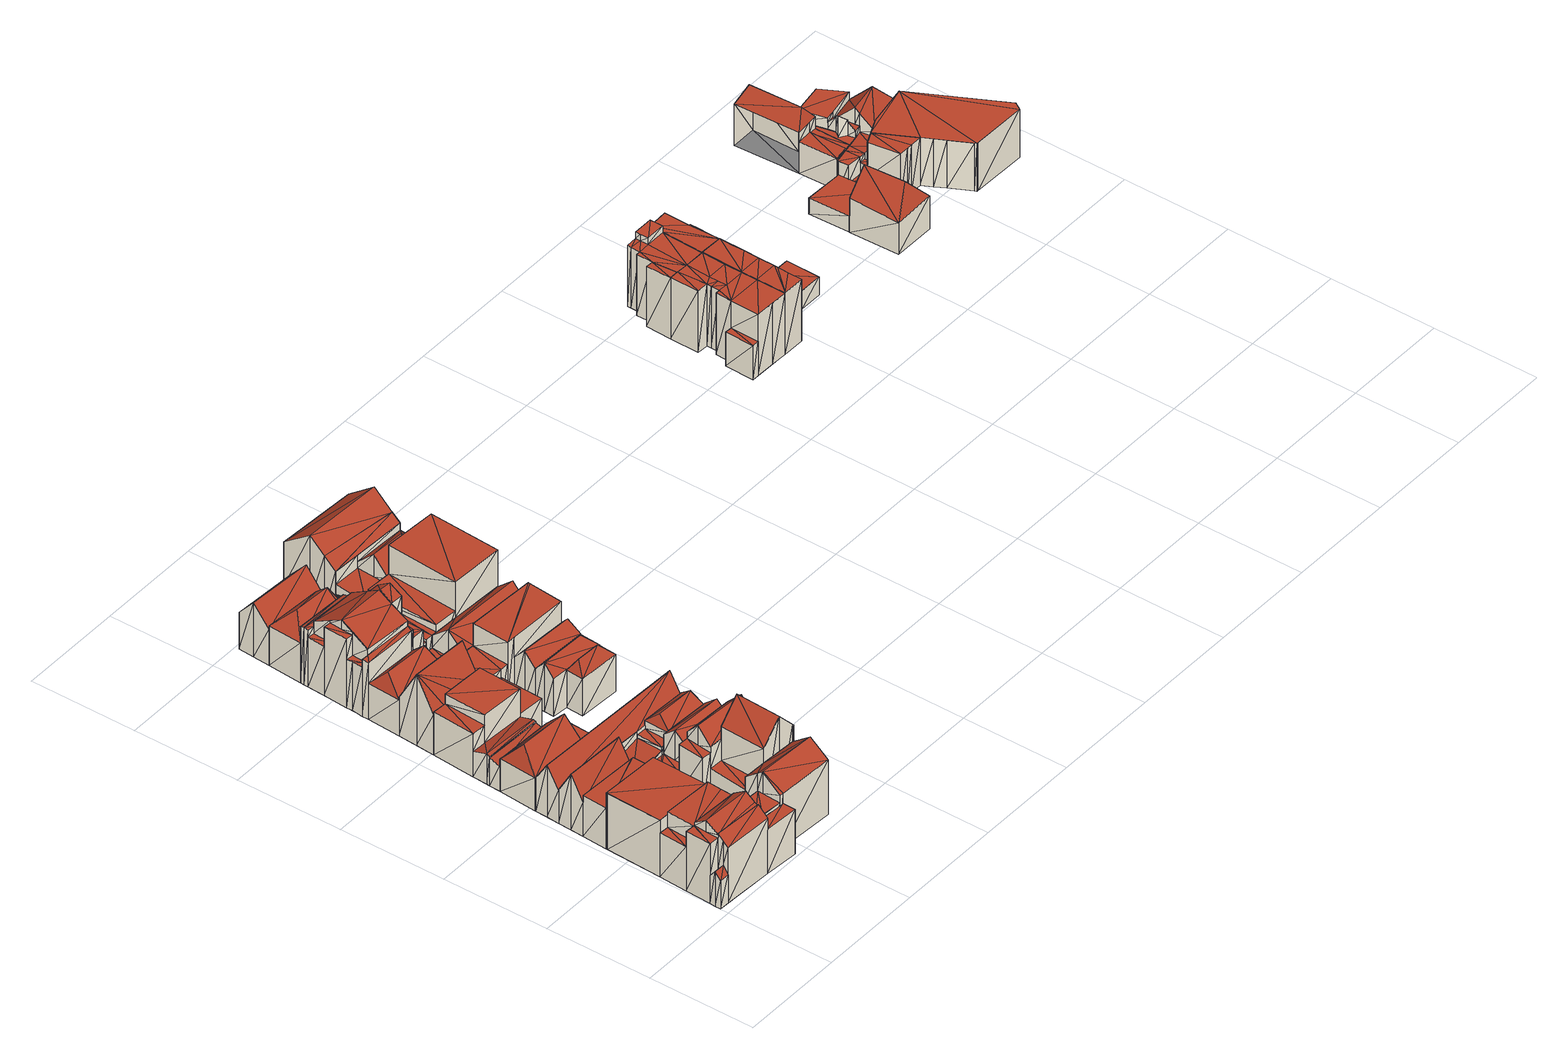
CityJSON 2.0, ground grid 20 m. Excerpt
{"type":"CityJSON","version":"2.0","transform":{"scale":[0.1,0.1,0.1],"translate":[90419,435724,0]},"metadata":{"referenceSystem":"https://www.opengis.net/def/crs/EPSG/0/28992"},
"CityObjects":{
"building1":{"type":"Building","attributes":{"TerrainHeight":1.64,"bron_tex":"UltraCAM-X 10cm juni 2008","voll_tex":"complete","bron_geo":"Lidar 15-30 punten - nov. 2008","status":"1"},"geometry":[{"type":"MultiSurface","lod":"2","boundaries":[[[0,1,2]],[[2,3,4]],[[4,0,2]],[[5,6,7]],[[7,8,9]],[[9,5,7]],[[7,6,2]],[[2,1,7]],[[10,11,1]],[[1,0,10]],[[12,13,0]],[[0,4,12]],[[14,15,4]],[[4,3,14]],[[6,5,3]],[[3,2,6]]],"semantics":{"surfaces":[{"type":"RoofSurface"},{"type":"GroundSurface"},{"type":"WallSurface"}],"values":[0,0,0,1,1,1,2,2,2,2,2,2,2,2,2,2]}}]},
"building2":{"type":"Building","attributes":{"TerrainHeight":2.01,"bron_tex":"UltraCAM-X 10cm juni 2008","voll_tex":"complete","bron_geo":"Lidar 15-30 punten - nov. 2008","status":"1"},"geometry":[{"type":"MultiSurface","lod":"2","boundaries":[[[16,17,18]],[[18,19,20]],[[21,16,18]],[[18,20,21]],[[22,23,24]],[[24,25,26]],[[26,27,22]],[[22,24,26]],[[23,22,21]],[[21,20,23]],[[24,23,20]],[[20,19,24]],[[25,24,19]],[[19,18,25]]],"semantics":{"surfaces":[{"type":"RoofSurface"},{"type":"GroundSurface"},{"type":"WallSurface"}],"values":[0,0,0,0,1,1,1,1,2,2,2,2,2,2]}}]},
"building3":{"type":"Building","attributes":{"TerrainHeight":1.66,"bron_tex":"UltraCAM-X 10cm juni 2008","voll_tex":"complete","bron_geo":"Lidar 15-30 punten - nov. 2008","status":"1"},"geometry":[{"type":"MultiSurface","lod":"2","boundaries":[[[28,29,30]],[[30,31,32]],[[32,28,30]],[[33,34,35]],[[35,36,33]],[[37,38,39]],[[39,40,41]],[[41,37,39]],[[42,43,29]],[[29,28,42]],[[44,45,46]],[[46,47,44]],[[47,46,48]],[[48,49,47]],[[50,51,52]],[[52,53,50]],[[54,55,56]],[[56,57,58]],[[59,60,54]],[[54,56,58]],[[58,59,54]],[[61,62,55]],[[55,56,63]],[[63,61,55]],[[64,65,66]],[[66,67,64]],[[68,69,37]],[[37,70,71]],[[71,68,37]],[[72,73,74]],[[75,76,77]],[[72,74,75]],[[75,77,72]],[[78,79,80]],[[23,22,27]],[[26,25,81]],[[81,82,83]],[[84,78,80]],[[80,23,27]],[[26,81,83]],[[84,80,27]],[[26,83,84]],[[84,27,26]],[[72,85,55]],[[55,54,72]],[[50,53,54]],[[54,60,50]],[[78,86,60]],[[60,59,78]],[[87,78,59]],[[59,58,87]],[[79,87,58]],[[58,57,79]],[[88,79,57]],[[57,56,88]],[[85,77,62]],[[62,55,85]],[[80,88,56]],[[56,63,80]],[[23,80,63]],[[63,61,23]],[[89,23,61]],[[61,62,89]],[[90,91,46]],[[46,45,90]],[[91,81,48]],[[48,46,91]],[[81,92,49]],[[49,48,81]],[[82,93,66]],[[66,65,82]],[[94,82,65]],[[65,64,94]],[[64,67,37]],[[37,69,64]],[[83,94,69]],[[69,68,83]],[[84,83,68]],[[68,71,84]],[[52,51,71]],[[71,70,52]],[[86,84,51]],[[51,50,86]],[[53,52,73]],[[73,72,53]],[[22,89,77]],[[77,76,22]],[[16,21,76]],[[76,75,16]],[[17,16,75]],[[75,74,17]],[[95,40,30]],[[30,29,95]],[[74,96,28]],[[28,32,74]],[[97,17,32]],[[32,31,97]],[[44,47,98]],[[98,34,44]],[[47,49,35]],[[35,98,47]],[[31,30,34]],[[34,33,31]],[[18,97,33]],[[33,36,18]],[[92,25,36]],[[36,35,92]],[[93,90,39]],[[39,38,93]],[[67,66,38]],[[38,37,67]],[[45,44,40]],[[40,39,45]],[[41,95,29]],[[29,43,41]],[[70,41,43]],[[43,42,70]],[[96,73,42]],[[42,28,96]]],"semantics":{"surfaces":[{"type":"RoofSurface"},{"type":"GroundSurface"},{"type":"WallSurface"}],"values":[0,0,0,0,0,0,0,0,0,0,0,0,0,0,0,0,0,0,0,0,0,0,0,0,0,0,0,0,0,0,0,0,0,1,1,1,1,1,1,1,1,1,1,2,2,2,2,2,2,2,2,2,2,2,2,2,2,2,2,2,2,2,2,2,2,2,2,2,2,2,2,2,2,2,2,2,2,2,2,2,2,2,2,2,2,2,2,2,2,2,2,2,2,2,2,2,2,2,2,2,2,2,2,2,2,2,2,2,2,2,2,2,2,2,2,2,2,2,2]}}]},
"building4":{"type":"Building","attributes":{"TerrainHeight":1.59,"bron_tex":"UltraCAM-X 10cm juni 2008","voll_tex":"complete","bron_geo":"Lidar 15-30 punten - nov. 2008","status":"1"},"geometry":[{"type":"MultiSurface","lod":"2","boundaries":[[[99,100,101]],[[101,102,103]],[[103,104,99]],[[99,101,103]],[[3,105,106]],[[106,107,108]],[[108,3,106]],[[109,15,14]],[[14,110,111]],[[111,112,113]],[[113,109,14]],[[14,111,113]],[[82,114,6]],[[5,9,115]],[[115,116,117]],[[117,118,119]],[[119,120,121]],[[121,83,82]],[[82,6,5]],[[5,115,117]],[[119,121,82]],[[5,117,119]],[[119,82,5]],[[5,122,105]],[[105,3,5]],[[110,14,3]],[[3,108,110]],[[120,119,108]],[[108,107,120]],[[121,120,107]],[[107,106,121]],[[15,123,12]],[[119,118,111]],[[111,110,119]],[[114,82,101]],[[101,100,114]],[[6,114,100]],[[100,99,6]],[[122,6,99]],[[99,104,122]],[[106,105,104]],[[104,103,106]],[[83,121,103]],[[103,102,83]],[[82,83,102]],[[102,101,82]]],"semantics":{"surfaces":[{"type":"RoofSurface"},{"type":"GroundSurface"},{"type":"WallSurface"}],"values":[0,0,0,0,0,0,0,0,0,0,0,0,1,1,1,1,1,1,1,1,1,1,1,2,2,2,2,2,2,2,2,2,2,2,2,2,2,2,2,2,2,2,2,2,2,2]}}]},
"building5":{"type":"Building","attributes":{"TerrainHeight":1.79,"bron_tex":"UltraCAM-X 10cm juni 2008","voll_tex":"complete","bron_geo":"Lidar 15-30 punten - nov. 2008","status":"1"},"geometry":[{"type":"MultiSurface","lod":"2","boundaries":[[[124,125,126]],[[126,127,124]],[[128,129,130]],[[130,131,128]],[[132,133,134]],[[134,135,136]],[[136,132,134]],[[137,132,133]],[[136,132,137]],[[137,138,136]],[[139,140,141]],[[141,142,143]],[[144,145,139]],[[139,141,143]],[[143,144,139]],[[143,146,126]],[[126,125,143]],[[141,142,124]],[[124,127,141]],[[140,141,129]],[[129,128,140]],[[139,140,128]],[[128,131,139]],[[147,139,131]],[[131,130,147]],[[146,144,133]],[[133,134,146]],[[127,126,134]],[[134,135,127]],[[148,129,135]],[[135,136,148]],[[144,145,137]],[[137,133,144]],[[130,148,136]],[[136,138,130]],[[145,147,138]],[[138,137,145]]],"semantics":{"surfaces":[{"type":"RoofSurface"},{"type":"GroundSurface"},{"type":"WallSurface"}],"values":[0,0,0,0,0,0,0,0,0,0,1,1,1,1,1,2,2,2,2,2,2,2,2,2,2,2,2,2,2,2,2,2,2,2,2,2,2]}}]},
"building6":{"type":"Building","attributes":{"TerrainHeight":1.6,"bron_tex":"UltraCAM-X 10cm juni 2008","voll_tex":"complete","bron_geo":"Lidar 15-30 punten - nov. 2008","status":"1"},"geometry":[{"type":"MultiSurface","lod":"2","boundaries":[[[149,150,13]],[[13,12,151]],[[151,149,13]],[[115,9,8]],[[8,152,153]],[[153,115,8]],[[151,123,109]]],"semantics":{"surfaces":[{"type":"RoofSurface"},{"type":"GroundSurface"},{"type":"WallSurface"}],"values":[0,0,0,1,1,1,2]}}]},
"building7":{"type":"Building","attributes":{"TerrainHeight":1.63,"bron_tex":"UltraCAM-X 10cm juni 2008","voll_tex":"complete","bron_geo":"Lidar 15-30 punten - nov. 2008","status":"1"},"geometry":[{"type":"MultiSurface","lod":"2","boundaries":[[[154,155,156]],[[156,157,158]],[[158,137,154]],[[154,156,158]],[[156,155,159]],[[159,160,161]],[[161,162,156]],[[156,159,161]],[[163,164,11]],[[11,10,163]],[[165,166,164]],[[164,163,165]],[[167,145,139]],[[139,168,169]],[[169,153,152]],[[152,8,7]],[[7,167,139]],[[139,169,152]],[[152,7,139]],[[167,170,155]],[[155,154,167]],[[145,167,154]],[[154,137,145]],[[139,145,137]],[[137,158,139]],[[168,139,158]],[[158,157,168]],[[171,168,157]],[[157,156,171]],[[170,172,159]],[[159,155,170]],[[169,171,156]],[[156,162,169]],[[153,169,162]],[[162,161,153]],[[150,149,161]],[[161,160,150]],[[173,7,11]],[[11,164,173]],[[13,174,163]],[[163,10,13]],[[172,173,164]],[[164,166,172]],[[160,159,166]],[[166,165,160]],[[174,150,165]],[[165,163,174]]],"semantics":{"surfaces":[{"type":"RoofSurface"},{"type":"GroundSurface"},{"type":"WallSurface"}],"values":[0,0,0,0,0,0,0,0,0,0,0,0,1,1,1,1,1,1,1,2,2,2,2,2,2,2,2,2,2,2,2,2,2,2,2,2,2,2,2,2,2,2,2,2,2,2,2]}}]},
"building8":{"type":"Building","attributes":{"TerrainHeight":1.63,"bron_tex":"UltraCAM-X 10cm juni 2008","voll_tex":"complete","bron_geo":"Lidar 15-30 punten - nov. 2008","status":"1"},"geometry":[{"type":"MultiSurface","lod":"2","boundaries":[[[175,176,177]],[[177,178,179]],[[179,175,177]],[[178,177,180]],[[180,181,178]],[[182,183,184]],[[184,185,186]],[[186,182,184]],[[187,188,189]],[[189,190,187]],[[191,192,193]],[[193,194,195]],[[195,191,193]],[[196,197,198]],[[198,199,200]],[[200,142,143]],[[143,196,198]],[[198,200,143]],[[201,202,177]],[[177,176,201]],[[203,200,179]],[[179,178,203]],[[202,143,180]],[[180,177,202]],[[142,203,178]],[[178,181,142]],[[125,124,181]],[[181,180,125]],[[187,190,192]],[[192,193,187]],[[204,205,193]],[[193,194,204]],[[206,204,194]],[[194,195,206]],[[184,183,195]],[[195,191,184]],[[175,179,191]],[[191,192,175]],[[197,206,183]],[[183,182,197]],[[199,198,186]],[[186,185,199]],[[200,199,185]],[[185,184,200]],[[196,201,189]],[[189,188,196]],[[205,196,188]],[[188,187,205]],[[176,175,190]],[[190,189,176]]],"semantics":{"surfaces":[{"type":"RoofSurface"},{"type":"GroundSurface"},{"type":"WallSurface"}],"values":[0,0,0,0,0,0,0,0,0,0,0,0,0,1,1,1,1,1,2,2,2,2,2,2,2,2,2,2,2,2,2,2,2,2,2,2,2,2,2,2,2,2,2,2,2,2,2,2,2,2]}}]},
"building9":{"type":"Building","attributes":{"TerrainHeight":1.61,"bron_tex":"UltraCAM-X 10cm juni 2008","voll_tex":"complete","bron_geo":"Lidar 15-30 punten - nov. 2008","status":"1"},"geometry":[{"type":"MultiSurface","lod":"2","boundaries":[[[207,208,209]],[[209,210,211]],[[211,207,209]],[[212,213,208]],[[208,207,212]],[[214,215,216]],[[216,217,214]],[[218,219,220]],[[220,221,218]],[[222,223,224]],[[224,225,222]],[[226,225,222]],[[222,227,228]],[[228,226,222]],[[229,118,117]],[[117,230,231]],[[231,232,79]],[[79,78,233]],[[233,229,117]],[[117,231,79]],[[79,233,117]],[[234,221,209]],[[209,208,234]],[[231,235,207]],[[207,211,231]],[[215,214,210]],[[210,209,215]],[[218,234,208]],[[208,213,218]],[[236,237,213]],[[213,212,236]],[[235,230,212]],[[212,207,235]],[[233,78,216]],[[216,215,233]],[[78,87,217]],[[217,216,78]],[[118,229,220]],[[220,219,118]],[[112,111,219]],[[219,218,112]],[[229,233,221]],[[221,220,229]],[[214,217,224]],[[224,223,214]],[[238,210,223]],[[223,222,238]],[[87,239,225]],[[225,224,87]],[[211,238,222]],[[222,227,211]],[[232,231,227]],[[227,228,232]],[[79,232,228]],[[228,226,79]],[[239,79,226]],[[226,225,239]]],"semantics":{"surfaces":[{"type":"RoofSurface"},{"type":"GroundSurface"},{"type":"WallSurface"}],"values":[0,0,0,0,0,0,0,0,0,0,0,0,0,0,1,1,1,1,1,1,1,2,2,2,2,2,2,2,2,2,2,2,2,2,2,2,2,2,2,2,2,2,2,2,2,2,2,2,2,2,2,2,2,2,2,2,2]}}]},
"building10":{"type":"Building","attributes":{"TerrainHeight":1.78,"bron_tex":"UltraCAM-X 10cm juni 2008","voll_tex":"complete","bron_geo":"Lidar 15-30 punten - nov. 2008","status":"1"},"geometry":[{"type":"MultiSurface","lod":"2","boundaries":[[[240,241,242]],[[242,243,240]],[[242,241,244]],[[240,243,245]],[[241,244,246]],[[246,245,240]],[[240,241,246]],[[247,248,249]],[[249,250,251]],[[251,247,249]],[[249,248,242]],[[242,244,249]],[[247,251,245]],[[245,243,247]]],"semantics":{"surfaces":[{"type":"RoofSurface"},{"type":"GroundSurface"},{"type":"WallSurface"}],"values":[0,0,0,0,0,0,0,1,1,1,2,2,2,2]}}]},
"building11":{"type":"Building","attributes":{"TerrainHeight":1.5,"bron_tex":"UltraCAM-X 10cm juni 2008","voll_tex":"complete","bron_geo":"Lidar 15-30 punten - nov. 2008","status":"1"},"geometry":[{"type":"MultiSurface","lod":"2","boundaries":[[[252,253,254]],[[254,255,252]],[[256,252,255]],[[255,257,258]],[[259,256,255]],[[255,258,259]],[[260,261,243]],[[243,262,263]],[[263,264,265]],[[265,260,243]],[[243,263,265]],[[247,248,196]],[[197,198,266]],[[266,267,268]],[[268,247,196]],[[197,266,268]],[[268,196,197]],[[268,247,243]],[[243,262,268]],[[267,268,262]],[[262,263,267]],[[198,266,264]],[[264,265,198]],[[182,186,265]],[[265,260,182]],[[206,197,260]],[[260,261,206]],[[248,269,255]],[[255,254,248]],[[243,242,254]],[[254,253,243]],[[270,243,253]],[[253,252,270]],[[269,196,257]],[[257,255,269]],[[261,270,252]],[[252,256,261]],[[204,206,256]],[[256,259,204]],[[205,204,259]],[[259,258,205]],[[196,205,258]],[[258,257,196]]],"semantics":{"surfaces":[{"type":"RoofSurface"},{"type":"GroundSurface"},{"type":"WallSurface"}],"values":[0,0,0,0,0,0,0,0,0,0,0,1,1,1,1,1,1,2,2,2,2,2,2,2,2,2,2,2,2,2,2,2,2,2,2,2,2,2,2,2,2,2,2]}}]},
"building12":{"type":"Building","attributes":{"TerrainHeight":1.68,"bron_tex":"UltraCAM-X 10cm juni 2008","voll_tex":"complete","bron_geo":"Lidar 15-30 punten - nov. 2008","status":"1"},"geometry":[{"type":"MultiSurface","lod":"2","boundaries":[[[236,271,272]],[[272,237,236]],[[273,274,275]],[[275,272,271]],[[271,273,275]],[[230,117,116]],[[116,276,230]],[[277,112,237]],[[237,272,277]],[[230,278,271]],[[271,236,230]],[[113,277,272]],[[272,275,113]],[[279,116,275]],[[275,274,279]],[[276,279,274]],[[274,273,276]],[[278,276,273]],[[273,271,278]]],"semantics":{"surfaces":[{"type":"RoofSurface"},{"type":"GroundSurface"},{"type":"WallSurface"}],"values":[0,0,0,0,0,1,1,2,2,2,2,2,2,2,2,2,2,2,2]}}]},
"building13":{"type":"Building","attributes":{"TerrainHeight":1.63,"bron_tex":"UltraCAM-X 10cm juni 2008","voll_tex":"complete","bron_geo":"Lidar 15-30 punten - nov. 2008","status":"1"},"geometry":[{"type":"MultiSurface","lod":"2","boundaries":[[[280,281,282]],[[283,284,281]],[[281,280,283]],[[283,285,284]],[[283,280,282]],[[282,285,283]],[[286,287,288]],[[288,289,290]],[[290,286,288]],[[169,153,115]],[[115,116,276]],[[276,169,115]],[[149,151,288]],[[288,287,149]],[[291,153,287]],[[287,286,291]],[[116,279,290]],[[290,289,116]],[[109,113,289]],[[289,288,109]],[[286,290,282]],[[282,281,286]],[[169,291,281]],[[281,284,169]],[[276,169,284]],[[284,285,276]],[[279,276,285]],[[285,282,279]]],"semantics":{"surfaces":[{"type":"RoofSurface"},{"type":"GroundSurface"},{"type":"WallSurface"}],"values":[0,0,0,0,0,0,0,0,0,1,1,1,2,2,2,2,2,2,2,2,2,2,2,2,2,2,2,2]}}]},
"building14":{"type":"Building","attributes":{"TerrainHeight":1.69,"bron_tex":"UltraCAM-X 10cm juni 2008","voll_tex":"complete","bron_geo":"Lidar 15-30 punten - nov. 2008","status":"1"},"geometry":[{"type":"MultiSurface","lod":"2","boundaries":[[[292,293,294]],[[294,295,292]],[[296,297,298]],[[298,299,300]],[[300,301,302]],[[302,296,298]],[[298,300,302]],[[303,304,305]],[[305,306,307]],[[307,303,305]],[[308,309,310]],[[310,311,312]],[[312,308,310]],[[313,314,315]],[[315,316,317]],[[317,318,313]],[[313,315,317]],[[319,320,321]],[[321,322,323]],[[323,319,321]],[[321,320,324]],[[324,325,321]],[[326,327,328]],[[329,330,331]],[[331,326,328]],[[328,329,331]],[[332,333,334]],[[334,335,332]],[[336,337,338]],[[338,339,340]],[[340,341,336]],[[336,338,340]],[[335,334,342]],[[342,343,335]],[[344,345,336]],[[336,341,346]],[[346,347,344]],[[344,336,346]],[[348,349,350]],[[350,351,348]],[[352,353,354]],[[354,355,251]],[[250,249,352]],[[352,354,251]],[[251,250,352]],[[356,357,295]],[[295,294,356]],[[353,358,302]],[[302,301,353]],[[359,353,301]],[[301,300,359]],[[360,359,300]],[[300,299,360]],[[318,317,299]],[[299,298,318]],[[361,362,304]],[[304,303,361]],[[363,361,303]],[[303,307,363]],[[314,313,311]],[[311,310,314]],[[251,364,310]],[[310,309,251]],[[354,360,317]],[[317,316,354]],[[364,355,315]],[[315,314,364]],[[362,249,328]],[[328,327,362]],[[305,304,327]],[[327,326,305]],[[309,308,331]],[[331,330,309]],[[246,245,330]],[[330,329,246]],[[244,246,329]],[[329,328,244]],[[365,356,322]],[[322,321,365]],[[296,366,320]],[[320,319,296]],[[294,293,323]],[[323,322,294]],[[352,365,321]],[[321,325,352]],[[358,352,325]],[[325,324,358]],[[366,302,324]],[[324,320,366]],[[334,341,367]],[[298,297,333]],[[333,332,298]],[[368,318,332]],[[332,335,368]],[[306,305,338]],[[338,337,306]],[[369,348,337]],[[337,336,369]],[[308,312,340]],[[340,339,308]],[[326,331,339]],[[339,338,326]],[[367,340,342]],[[342,334,367]],[[313,368,335]],[[335,343,313]],[[312,311,343]],[[343,342,312]],[[349,369,336]],[[336,345,349]],[[293,292,345]],[[345,344,293]],[[319,323,344]],[[344,347,319]],[[297,296,347]],[[347,346,297]],[[370,333,346]],[[346,341,370]],[[357,363,351]],[[351,350,357]],[[292,295,350]],[[350,349,292]],[[307,306,348]],[[348,351,307]]],"semantics":{"surfaces":[{"type":"RoofSurface"},{"type":"GroundSurface"},{"type":"WallSurface"}],"values":[0,0,0,0,0,0,0,0,0,0,0,0,0,0,0,0,0,0,0,0,0,0,0,0,0,0,0,0,0,0,0,0,0,0,0,0,0,0,0,0,1,1,1,1,1,2,2,2,2,2,2,2,2,2,2,2,2,2,2,2,2,2,2,2,2,2,2,2,2,2,2,2,2,2,2,2,2,2,2,2,2,2,2,2,2,2,2,2,2,2,2,2,2,2,2,2,2,2,2,2,2,2,2,2,2,2,2,2,2,2,2,2,2,2,2,2,2,2,2,2,2,2,2,2]}}]},
"building15":{"type":"Building","attributes":{"TerrainHeight":1.61,"bron_tex":"UltraCAM-X 10cm juni 2008","voll_tex":"complete","bron_geo":"Lidar 15-30 punten - nov. 2008","status":"1"},"geometry":[{"type":"MultiSurface","lod":"2","boundaries":[[[371,372,373]],[[374,375,371]],[[371,372,374]],[[376,374,375]],[[372,374,376]],[[376,377,378]],[[378,373,372]],[[372,376,378]],[[379,380,381]],[[382,383,384]],[[384,385,386]],[[386,379,381]],[[381,382,384]],[[384,386,381]],[[387,388,389]],[[389,390,354]],[[353,352,391]],[[391,392,387]],[[387,389,354]],[[354,353,391]],[[391,387,354]],[[392,393,380]],[[380,379,392]],[[387,392,379]],[[379,386,387]],[[388,387,386]],[[386,385,388]],[[359,354,382]],[[382,381,359]],[[381,380,371]],[[371,373,381]],[[393,391,375]],[[375,371,393]],[[391,352,376]],[[376,375,391]],[[353,359,373]],[[373,378,353]],[[358,353,378]],[[378,377,358]],[[352,358,377]],[[377,376,352]]],"semantics":{"surfaces":[{"type":"RoofSurface"},{"type":"GroundSurface"},{"type":"WallSurface"}],"values":[0,0,0,0,0,0,0,0,0,0,0,0,0,0,1,1,1,1,1,1,1,2,2,2,2,2,2,2,2,2,2,2,2,2,2,2,2,2,2,2,2]}}]},
"building16":{"type":"Building","attributes":{"TerrainHeight":1.7,"bron_tex":"UltraCAM-X 10cm juni 2008","voll_tex":"complete","bron_geo":"Lidar 15-30 punten - nov. 2008","status":"1"},"geometry":[{"type":"MultiSurface","lod":"2","boundaries":[[[394,395,396]],[[396,397,394]],[[398,399,395]],[[395,394,398]],[[392,391,400]],[[400,401,392]],[[402,391,396]],[[396,395,402]],[[392,403,394]],[[394,397,392]],[[391,392,397]],[[397,396,391]],[[400,402,395]],[[395,399,400]],[[401,400,399]],[[399,398,401]],[[403,401,398]],[[398,394,403]]],"semantics":{"surfaces":[{"type":"RoofSurface"},{"type":"GroundSurface"},{"type":"WallSurface"}],"values":[0,0,0,0,1,1,2,2,2,2,2,2,2,2,2,2,2,2]}}]},
"building17":{"type":"Building","attributes":{"TerrainHeight":1.5,"bron_tex":"UltraCAM-X 10cm juni 2008","voll_tex":"complete","bron_geo":"Lidar 15-30 punten - nov. 2008","status":"1"},"geometry":[{"type":"MultiSurface","lod":"2","boundaries":[[[404,405,406]],[[406,407,404]],[[404,408,409]],[[409,405,404]],[[404,407,408]],[[406,405,409]],[[410,411,412]],[[412,413,410]],[[411,410,407]],[[407,406,411]],[[410,413,408]],[[408,407,410]],[[412,411,406]],[[406,409,412]]],"semantics":{"surfaces":[{"type":"RoofSurface"},{"type":"GroundSurface"},{"type":"WallSurface"}],"values":[0,0,0,0,0,0,1,1,2,2,2,2,2,2]}}]},
"building18":{"type":"Building","attributes":{"TerrainHeight":1.49,"bron_tex":"UltraCAM-X 10cm juni 2008","voll_tex":"complete","bron_geo":"Lidar 15-30 punten - nov. 2008","status":"1"},"geometry":[{"type":"MultiSurface","lod":"2","boundaries":[[[414,415,416]],[[416,417,414]],[[418,414,417]],[[417,419,418]],[[414,418,415]],[[420,421,422]],[[422,423,424]],[[424,420,422]],[[422,425,426]],[[426,421,422]],[[421,420,426]],[[427,428,429]],[[412,413,427]],[[427,429,412]],[[428,430,417]],[[417,416,428]],[[430,431,419]],[[419,417,430]],[[425,426,418]],[[418,419,425]],[[432,427,415]],[[415,418,432]],[[433,429,423]],[[423,422,433]],[[409,408,420]],[[420,424,409]],[[429,412,424]],[[424,423,429]],[[431,433,422]],[[422,425,431]],[[413,432,426]],[[426,420,413]]],"semantics":{"surfaces":[{"type":"RoofSurface"},{"type":"GroundSurface"},{"type":"WallSurface"}],"values":[0,0,0,0,0,0,0,0,0,0,0,1,1,1,2,2,2,2,2,2,2,2,2,2,2,2,2,2,2,2,2,2]}}]},
"building19":{"type":"Building","attributes":{"TerrainHeight":1.47,"bron_tex":"UltraCAM-X 10cm juni 2008","voll_tex":"complete","bron_geo":"Lidar 15-30 punten - nov. 2008","status":"1"},"geometry":[{"type":"MultiSurface","lod":"2","boundaries":[[[434,435,436]],[[436,437,438]],[[439,434,436]],[[436,438,439]],[[428,266,267]],[[267,440,441]],[[441,427,428]],[[428,267,441]],[[263,264,436]],[[436,435,263]],[[442,443,435]],[[435,434,442]],[[441,440,434]],[[434,439,441]],[[427,441,439]],[[439,438,427]],[[416,415,438]],[[438,437,416]],[[266,428,437]],[[437,436,266]]],"semantics":{"surfaces":[{"type":"RoofSurface"},{"type":"GroundSurface"},{"type":"WallSurface"}],"values":[0,0,0,0,1,1,1,1,2,2,2,2,2,2,2,2,2,2,2,2]}}]},
"building20":{"type":"Building","attributes":{"TerrainHeight":1.43,"bron_tex":"UltraCAM-X 10cm juni 2008","voll_tex":"complete","bron_geo":"Lidar 15-30 punten - nov. 2008","status":"1"},"geometry":[{"type":"MultiSurface","lod":"2","boundaries":[[[444,445,446]],[[446,447,444]],[[448,449,450]],[[450,451,452]],[[452,453,448]],[[448,450,452]],[[443,454,450]],[[450,451,442]],[[442,443,450]],[[267,268,355]],[[455,456,457]],[[457,440,267]],[[267,355,455]],[[455,457,267]],[[444,458,450]],[[450,449,444]],[[455,459,449]],[[449,448,455]],[[457,456,453]],[[453,452,457]],[[460,457,452]],[[452,451,460]],[[355,268,446]],[[446,445,355]],[[459,355,445]],[[445,444,459]],[[268,461,447]],[[447,446,268]],[[458,447,454]],[[454,450,458]],[[440,460,451]],[[451,442,440]],[[461,267,443]],[[443,454,461]]],"semantics":{"surfaces":[{"type":"RoofSurface"},{"type":"GroundSurface"},{"type":"WallSurface"}],"values":[0,0,0,0,0,0,0,0,0,1,1,1,1,1,2,2,2,2,2,2,2,2,2,2,2,2,2,2,2,2,2,2,2,2]}}]},
"building21":{"type":"Building","attributes":{"TerrainHeight":1.27,"bron_tex":"UltraCAM-X 10cm juni 2008","voll_tex":"complete","bron_geo":"Lidar 15-30 punten - nov. 2008","status":"1"},"geometry":[{"type":"MultiSurface","lod":"2","boundaries":[[[462,463,464]],[[464,465,462]],[[466,467,468]],[[468,469,466]],[[470,471,472]],[[472,473,449]],[[449,474,470]],[[470,472,449]],[[390,475,476]],[[476,456,455]],[[455,355,354]],[[354,390,476]],[[476,455,354]],[[470,474,464]],[[464,463,470]],[[475,477,463]],[[463,462,475]],[[478,455,465]],[[465,464,478]],[[462,465,468]],[[468,467,462]],[[479,480,467]],[[467,466,479]],[[456,476,466]],[[466,469,456]],[[448,453,469]],[[469,468,448]],[[316,315,473]],[[473,472,316]],[[383,382,472]],[[472,471,383]],[[477,390,471]],[[471,470,477]],[[459,478,474]],[[474,449,459]],[[355,459,449]],[[449,473,355]]],"semantics":{"surfaces":[{"type":"RoofSurface"},{"type":"GroundSurface"},{"type":"WallSurface"}],"values":[0,0,0,0,0,0,0,0,1,1,1,1,1,2,2,2,2,2,2,2,2,2,2,2,2,2,2,2,2,2,2,2,2,2,2,2,2]}}]},
"building22":{"type":"Building","attributes":{"TerrainHeight":1.45,"bron_tex":"UltraCAM-X 10cm juni 2008","voll_tex":"complete","bron_geo":"Lidar 15-30 punten - nov. 2008","status":"1"},"geometry":[{"type":"MultiSurface","lod":"2","boundaries":[[[481,482,483]],[[483,484,481]],[[484,483,480]],[[480,479,484]],[[484,479,481]],[[485,486,487]],[[488,489,490]],[[490,491,485]],[[485,487,488]],[[488,490,485]],[[492,493,494]],[[494,495,492]],[[496,497,498]],[[498,476,475]],[[475,390,389]],[[389,388,496]],[[496,498,475]],[[475,389,496]],[[384,383,494]],[[494,493,384]],[[390,475,495]],[[495,494,390]],[[492,499,483]],[[483,482,492]],[[499,495,480]],[[480,483,499]],[[476,500,481]],[[481,479,476]],[[496,388,487]],[[487,486,496]],[[486,485,501]],[[498,497,485]],[[485,491,498]],[[500,498,491]],[[491,490,500]],[[482,481,490]],[[490,489,482]],[[493,492,489]],[[489,488,493]],[[385,384,488]],[[488,487,385]]],"semantics":{"surfaces":[{"type":"RoofSurface"},{"type":"GroundSurface"},{"type":"WallSurface"}],"values":[0,0,0,0,0,0,0,0,0,0,0,0,1,1,1,1,1,1,2,2,2,2,2,2,2,2,2,2,2,2,2,2,2,2,2,2,2,2,2,2,2]}}]},
"building23":{"type":"Building","attributes":{"TerrainHeight":1.54,"bron_tex":"UltraCAM-X 10cm juni 2008","voll_tex":"complete","bron_geo":"Lidar 15-30 punten - nov. 2008","status":"1"},"geometry":[{"type":"MultiSurface","lod":"2","boundaries":[[[501,502,503]],[[503,486,501]],[[502,504,505]],[[505,503,502]],[[496,506,507]],[[507,497,496]],[[508,496,486]],[[486,503,508]],[[497,509,502]],[[502,501,497]],[[506,508,503]],[[503,505,506]],[[507,506,505]],[[505,504,507]],[[509,507,504]],[[504,502,509]]],"semantics":{"surfaces":[{"type":"RoofSurface"},{"type":"GroundSurface"},{"type":"WallSurface"}],"values":[0,0,0,0,1,1,2,2,2,2,2,2,2,2,2,2]}}]},
"building24":{"type":"Building","attributes":{"TerrainHeight":1.84,"bron_tex":"UltraCAM-X 10cm juni 2008","voll_tex":"complete","bron_geo":"Lidar 15-30 punten - nov. 2008","status":"1"},"geometry":[{"type":"MultiSurface","lod":"2","boundaries":[[[510,511,512]],[[512,513,510]],[[514,515,516]],[[516,511,514]],[[516,517,518]],[[518,519,512]],[[512,511,516]],[[516,518,512]],[[520,521,522]],[[522,519,520]],[[523,524,515]],[[515,514,523]],[[525,526,527]],[[528,529,530]],[[531,532,533]],[[533,525,527]],[[528,530,531]],[[531,533,527]],[[527,528,531]],[[534,535,536]],[[536,537,534]],[[538,539,540]],[[541,542,543]],[[543,544,545]],[[545,546,547]],[[547,548,549]],[[538,540,541]],[[541,543,545]],[[545,547,549]],[[538,541,545]],[[545,549,538]],[[550,547,516]],[[516,515,550]],[[546,545,518]],[[518,517,546]],[[547,546,517]],[[517,516,547]],[[519,518,520]],[[544,543,522]],[[522,521,544]],[[545,544,521]],[[521,520,545]],[[548,550,515]],[[515,524,548]],[[510,513,526]],[[526,525,510]],[[551,552,533]],[[533,532,551]],[[553,551,532]],[[532,531,553]],[[554,553,531]],[[531,530,554]],[[540,539,530]],[[530,529,540]],[[541,540,529]],[[529,528,541]],[[542,541,528]],[[528,527,542]],[[523,514,555]],[[555,535,523]],[[514,511,536]],[[536,555,514]],[[556,557,535]],[[535,534,556]],[[525,533,534]],[[534,537,525]],[[511,510,537]],[[537,536,511]]],"semantics":{"surfaces":[{"type":"RoofSurface"},{"type":"GroundSurface"},{"type":"WallSurface"}],"values":[0,0,0,0,0,0,0,0,0,0,0,0,0,0,0,0,0,0,0,0,0,1,1,1,1,1,1,1,1,1,1,2,2,2,2,2,2,2,2,2,2,2,2,2,2,2,2,2,2,2,2,2,2,2,2,2,2,2,2,2,2,2,2,2,2,2,2,2]}}]},
"building25":{"type":"Building","attributes":{"TerrainHeight":1.72,"bron_tex":"UltraCAM-X 10cm juni 2008","voll_tex":"complete","bron_geo":"Lidar 15-30 punten - nov. 2008","status":"1"},"geometry":[{"type":"MultiSurface","lod":"2","boundaries":[[[558,559,560]],[[560,561,558]],[[526,562,559]],[[559,558,526]],[[563,559,564]],[[564,565,563]],[[566,567,568]],[[568,569,566]],[[570,571,572]],[[572,573,574]],[[575,570,572]],[[572,574,575]],[[564,559,562]],[[562,566,564]],[[576,577,578]],[[578,579,576]],[[580,581,582]],[[582,583,584]],[[584,580,582]],[[585,586,581]],[[581,580,561]],[[560,585,581]],[[581,561,560]],[[587,588,571]],[[571,570,587]],[[589,590,588]],[[588,587,591]],[[591,592,593]],[[593,589,588]],[[588,591,593]],[[560,563,565]],[[565,585,560]],[[594,595,596]],[[596,597,598]],[[598,599,594]],[[594,596,598]],[[600,543,542]],[[542,601,602]],[[602,603,604]],[[604,605,606]],[[607,608,609]],[[609,610,611]],[[611,612,613]],[[614,600,542]],[[602,604,606]],[[615,607,609]],[[609,611,613]],[[613,614,542]],[[602,606,615]],[[615,609,613]],[[613,542,602]],[[602,615,613]],[[513,512,562]],[[562,526,513]],[[614,616,565]],[[565,564,614]],[[543,600,568]],[[568,567,543]],[[519,522,567]],[[567,566,519]],[[617,569,564]],[[600,614,569]],[[569,568,600]],[[580,584,572]],[[572,571,580]],[[596,618,570]],[[570,575,596]],[[607,615,575]],[[575,574,607]],[[608,607,574]],[[574,573,608]],[[619,608,573]],[[573,572,619]],[[512,519,566]],[[566,562,512]],[[610,609,578]],[[578,577,610]],[[611,610,577]],[[577,576,611]],[[609,620,579]],[[579,578,609]],[[576,579,582]],[[582,581,576]],[[621,619,584]],[[584,583,621]],[[620,621,583]],[[583,582,620]],[[612,611,581]],[[581,586,612]],[[613,612,586]],[[586,585,613]],[[561,580,571]],[[571,588,561]],[[618,622,587]],[[587,570,618]],[[558,561,588]],[[588,590,558]],[[526,558,590]],[[590,589,526]],[[527,526,589]],[[589,593,527]],[[601,542,593]],[[593,592,601]],[[602,601,592]],[[592,591,602]],[[622,595,591]],[[591,587,622]],[[616,613,585]],[[585,565,616]],[[603,602,595]],[[595,594,603]],[[604,603,594]],[[594,599,604]],[[605,604,599]],[[599,598,605]],[[606,605,598]],[[598,597,606]],[[615,606,597]],[[597,596,615]]],"semantics":{"surfaces":[{"type":"RoofSurface"},{"type":"GroundSurface"},{"type":"WallSurface"}],"values":[0,0,0,0,0,0,0,0,0,0,0,0,0,0,0,0,0,0,0,0,0,0,0,0,0,0,0,0,0,0,0,0,0,0,0,0,1,1,1,1,1,1,1,1,1,1,1,1,1,1,1,1,2,2,2,2,2,2,2,2,2,2,2,2,2,2,2,2,2,2,2,2,2,2,2,2,2,2,2,2,2,2,2,2,2,2,2,2,2,2,2,2,2,2,2,2,2,2,2,2,2,2,2,2,2,2,2,2,2,2,2,2,2,2,2,2,2,2,2]}}]},
"building26":{"type":"Building","attributes":{"TerrainHeight":2.91,"bron_tex":"UltraCAM-X 10cm juni 2008","voll_tex":"complete","bron_geo":"Lidar 15-30 punten - nov. 2008","status":"1"},"geometry":[{"type":"MultiSurface","lod":"2","boundaries":[[[623,624,625]],[[625,626,627]],[[627,628,623]],[[623,625,627]],[[629,627,626]],[[626,630,629]],[[629,628,627]],[[631,632,633]],[[633,634,635]],[[635,636,631]],[[631,633,635]],[[637,638,626]],[[626,625,637]],[[639,640,625]],[[625,624,639]],[[636,635,624]],[[624,623,636]],[[631,636,623]],[[623,628,631]],[[626,630,641]],[[641,638,626]],[[633,632,629]],[[629,630,633]],[[632,631,628]],[[628,629,632]]],"semantics":{"surfaces":[{"type":"RoofSurface"},{"type":"GroundSurface"},{"type":"WallSurface"}],"values":[0,0,0,0,0,0,0,1,1,1,1,2,2,2,2,2,2,2,2,2,2,2,2,2,2]}}]},
"building27":{"type":"Building","attributes":{"TerrainHeight":2.91,"bron_tex":"UltraCAM-X 10cm juni 2008","voll_tex":"complete","bron_geo":"Lidar 15-30 punten - nov. 2008","status":"1"},"geometry":[{"type":"MultiSurface","lod":"2","boundaries":[[[637,642,643]],[[644,641,637]],[[637,643,644]],[[645,634,633]],[[646,647,645]],[[645,633,646]],[[645,647,643]],[[643,642,645]],[[634,645,642]],[[642,637,634]],[[646,633,641]],[[641,644,646]],[[647,646,644]],[[644,643,647]]],"semantics":{"surfaces":[{"type":"RoofSurface"},{"type":"GroundSurface"},{"type":"WallSurface"}],"values":[0,0,0,1,1,1,2,2,2,2,2,2,2,2]}}]},
"building28":{"type":"Building","attributes":{"TerrainHeight":2.89,"bron_tex":"UltraCAM-X 10cm juni 2008","voll_tex":"complete","bron_geo":"Lidar 15-30 punten - nov. 2008","status":"1"},"geometry":[{"type":"MultiSurface","lod":"2","boundaries":[[[648,649,650]],[[651,652,653]],[[654,653,652]],[[652,650,649]],[[649,654,652]],[[650,652,651]],[[651,648,650]],[[655,656,657]],[[657,658,655]],[[659,660,661]],[[661,662,659]],[[663,664,665]],[[665,666,667]],[[667,668,663]],[[663,665,667]],[[657,656,649]],[[649,669,657]],[[660,661,669]],[[669,648,660]],[[665,664,651]],[[651,653,665]],[[666,665,653]],[[653,654,666]],[[670,666,654]],[[654,649,670]],[[667,670,656]],[[656,655,667]],[[671,672,655]],[[655,658,671]],[[658,657,661]],[[661,662,658]],[[673,658,662]],[[662,659,673]],[[663,668,659]],[[659,660,663]]],"semantics":{"surfaces":[{"type":"RoofSurface"},{"type":"GroundSurface"},{"type":"WallSurface"}],"values":[0,0,0,0,0,0,0,0,0,0,0,1,1,1,1,2,2,2,2,2,2,2,2,2,2,2,2,2,2,2,2,2,2,2,2]}}]},
"building29":{"type":"Building","attributes":{"TerrainHeight":3.11,"bron_tex":"UltraCAM-X 10cm juni 2008","voll_tex":"complete","bron_geo":"Lidar 15-30 punten - nov. 2008","status":"1"},"geometry":[{"type":"MultiSurface","lod":"2","boundaries":[[[674,675,676]],[[676,640,639]],[[639,677,678]],[[678,674,676]],[[676,639,678]],[[679,680,681]],[[681,682,683]],[[683,684,679]],[[679,681,683]],[[685,686,687]],[[688,689,690]],[[690,691,692]],[[692,693,694]],[[694,695,685]],[[685,687,688]],[[688,690,692]],[[692,694,685]],[[685,688,692]],[[696,672,671]],[[671,697,696]],[[698,699,700]],[[700,701,698]],[[702,703,672]],[[672,696,704]],[[704,705,702]],[[702,672,704]],[[706,707,708]],[[697,671,709]],[[709,710,711]],[[711,697,709]],[[658,673,712]],[[713,714,715]],[[715,716,717]],[[717,718,719]],[[720,721,722]],[[723,724,725]],[[725,635,634]],[[634,645,668]],[[667,726,727]],[[713,715,717]],[[717,719,720]],[[723,725,634]],[[634,668,667]],[[667,727,713]],[[713,717,720]],[[722,723,634]],[[634,667,713]],[[713,720,722]],[[722,634,713]],[[728,707,729]],[[729,681,728]],[[698,701,680]],[[680,729,698]],[[723,722,682]],[[682,683,723]],[[724,723,683]],[[683,684,724]],[[730,724,684]],[[684,679,730]],[[674,678,679]],[[679,680,674]],[[705,704,731]],[[731,686,705]],[[708,728,687]],[[687,731,708]],[[732,733,686]],[[686,685,732]],[[715,714,685]],[[685,695,715]],[[716,715,695]],[[695,694,716]],[[717,716,694]],[[694,693,717]],[[718,717,693]],[[693,692,718]],[[719,718,692]],[[692,691,719]],[[720,719,691]],[[691,690,720]],[[721,720,690]],[[690,689,721]],[[722,721,689]],[[689,688,722]],[[681,682,688]],[[688,687,681]],[[725,730,678]],[[678,677,725]],[[635,725,677]],[[677,639,635]],[[734,634,640]],[[640,676,734]],[[700,699,696]],[[696,697,700]],[[707,706,699]],[[699,698,707]],[[675,674,701]],[[701,700,675]],[[706,708,704]],[[704,696,706]],[[676,675,697]],[[697,711,676]],[[645,734,711]],[[711,710,645]],[[735,645,710]],[[710,709,735]],[[709,671,658]],[[658,712,709]],[[668,735,712]],[[712,673,668]]],"semantics":{"surfaces":[{"type":"RoofSurface"},{"type":"GroundSurface"},{"type":"WallSurface"}],"values":[0,0,0,0,0,0,0,0,0,0,0,0,0,0,0,0,0,0,0,0,0,0,0,0,0,0,0,0,0,0,0,1,1,1,1,1,1,1,1,1,1,1,1,1,1,1,1,1,1,2,2,2,2,2,2,2,2,2,2,2,2,2,2,2,2,2,2,2,2,2,2,2,2,2,2,2,2,2,2,2,2,2,2,2,2,2,2,2,2,2,2,2,2,2,2,2,2,2,2,2,2,2,2,2,2,2,2,2,2]}}]},
"building30":{"type":"Building","attributes":{"TerrainHeight":3.33,"bron_tex":"UltraCAM-X 10cm juni 2008","voll_tex":"complete","bron_geo":"Lidar 15-30 punten - nov. 2008","status":"1"},"geometry":[{"type":"MultiSurface","lod":"2","boundaries":[[[736,737,738]],[[739,740,654]],[[654,741,739]],[[703,742,743]],[[743,655,703]],[[726,667,666]],[[666,744,745]],[[746,726,666]],[[666,745,746]],[[747,748,736]],[[736,738,747]],[[749,750,738]],[[738,737,749]],[[748,751,737]],[[737,736,748]],[[752,655,672]],[[666,667,655]],[[655,743,666]],[[753,754,654]],[[654,740,753]],[[745,744,740]],[[740,739,745]],[[755,756,757]],[[757,741,755]],[[758,759,739]],[[739,757,758]],[[743,742,741]],[[741,654,743]]],"semantics":{"surfaces":[{"type":"RoofSurface"},{"type":"GroundSurface"},{"type":"WallSurface"}],"values":[0,0,0,0,0,1,1,1,1,2,2,2,2,2,2,2,2,2,2,2,2,2,2,2,2,2,2,2]}}]},
"building31":{"type":"Building","attributes":{"TerrainHeight":3.61,"bron_tex":"UltraCAM-X 10cm juni 2008","voll_tex":"complete","bron_geo":"Lidar 15-30 punten - nov. 2008","status":"1"},"geometry":[{"type":"MultiSurface","lod":"2","boundaries":[[[750,749,760]],[[750,760,756]],[[749,761,760]],[[762,763,764]],[[764,732,733]],[[733,762,764]],[[756,755,750]],[[759,764,732]],[[763,764,759]],[[759,758,763]],[[745,746,726]],[[727,713,714]],[[745,726,727]],[[727,714,745]],[[756,765,758]],[[703,702,760]],[[760,761,703]],[[751,703,761]],[[761,749,751]],[[702,705,733]],[[733,762,702]],[[766,760,762]],[[762,763,766]],[[742,747,750]],[[750,755,742]],[[714,745,759]],[[759,732,714]],[[763,765,766]]],"semantics":{"surfaces":[{"type":"RoofSurface"},{"type":"GroundSurface"},{"type":"WallSurface"}],"values":[0,0,0,0,0,0,0,0,0,0,1,1,1,1,2,2,2,2,2,2,2,2,2,2,2,2,2,2]}}]}
},
"vertices":[
[131,287,82],[15,292,82],[12,245,82],[134,240,82],[135,287,82],[134,240,0],[12,245,0],[15,292,0],[131,287,0],[135,287,0],[131,287,68],[15,292,68],[135,287,35],[131,287,33],[134,240,43],[135,287,43],
[133,35,88],[116,36,88],[115,10,88],[179,6,88],[180,30,88],[133,33,88],[133,33,0],[180,30,0],[179,6,0],[115,10,0],[116,36,0],[133,35,0],
[117,55,141],[23,60,141],[22,36,124],[116,30,124],[116,36,128],[116,30,127],[22,36,127],[21,15,110],[115,10,110],[23,84,118],[5,85,118],[3,37,118],[22,36,118],[25,84,118],[119,79,124],[25,84,124],[22,36,56],[3,37,56],[2,26,70],[21,25,70],[2,16,56],[21,15,56],[177,101,62],[120,104,62],[119,79,62],[176,76,62],[176,76,128],[175,66,136],[288,59,136],[290,95,108],[221,99,108],[190,100,108],[177,101,108],[180,30,108],[173,30,108],[287,24,108],[26,137,87],[8,138,87],[5,85,87],[23,84,87],[122,132,118],[26,137,118],[119,79,118],[120,104,118],[176,76,93],[119,79,93],[116,36,93],[133,35,93],[133,33,93],[173,30,93],[190,100,0],[290,95,0],[287,24,0],[2,16,0],[8,138,0],[122,132,0],[120,104,0],[175,66,93],[177,101,0],[221,99,0],[288,59,0],[173,30,0],[3,37,0],[2,26,0],[21,15,0],[5,85,0],[26,137,0],[23,60,118],[117,55,93],[116,30,88],[21,25,118],
[12,245,112],[12,243,112],[8,138,112],[122,132,112],[122,136,112],[125,240,112],[125,240,82],[122,136,82],[132,135,82],[137,239,82],[204,284,43],[137,239,43],[187,237,43],[206,236,43],[209,284,43],[12,243,0],[204,284,0],[209,284,0],[206,236,0],[187,237,0],[137,239,0],[132,135,0],[122,136,0],[125,240,0],[168,286,43],
[138,478,56],[26,482,55],[25,462,49],[136,456,49],[172,454,53],[136,456,53],[134,385,53],[169,384,53],[37,425,103],[25,461,65],[25,462,63],[136,456,66],[135,421,103],[20,389,65],[134,385,65],[169,384,0],[172,454,0],[136,456,0],[138,478,0],[26,482,0],[25,461,0],[20,389,0],[25,462,0],[134,385,0],[135,421,53],
[206,333,52],[133,336,33],[204,284,52],[133,336,0],[206,333,0],
[20,387,68],[19,365,104],[317,354,104],[319,378,65],[169,384,65],[17,341,66],[133,336,65],[206,333,65],[314,329,65],[132,312,112],[16,316,112],[133,336,68],[17,341,68],[20,387,0],[319,378,0],[314,329,0],[19,365,0],[317,354,0],[17,341,0],[16,316,0],[132,312,33],
[56,515,50],[28,516,50],[27,489,59],[138,483,59],[140,510,50],[26,482,57],[138,478,58],[169,589,55],[144,591,55],[140,510,55],[191,507,55],[194,588,55],[61,595,85],[34,597,85],[28,516,85],[56,515,85],[140,510,105],[56,515,105],[61,595,105],[102,593,105],[144,591,105],[34,597,0],[169,589,0],[194,588,0],[191,507,0],[140,510,0],[28,516,0],[27,489,0],[138,483,0],[102,593,0],[61,595,0],[144,591,0],
[303,205,139],[203,212,139],[200,186,111],[225,184,111],[301,179,111],[306,233,109],[206,236,112],[225,184,68],[200,186,68],[190,100,68],[221,99,68],[206,236,99],[187,237,99],[182,187,99],[200,186,99],[262,182,178],[225,184,136],[221,99,136],[258,97,178],[290,95,142],[301,179,134],[293,95,139],[182,187,0],[306,233,0],[301,179,0],[293,95,0],[200,186,0],[203,212,99],[303,205,0],[306,233,81],[206,236,80],[262,182,111],[258,97,0],
[136,693,104],[51,698,104],[38,667,72],[145,661,71],[42,729,72],[149,724,72],[145,724,72],[145,661,0],[38,667,0],[42,729,0],[145,724,0],[149,724,0],
[145,626,141],[145,661,79],[38,667,78],[36,632,141],[144,591,79],[34,597,79],[61,595,79],[102,593,79],[169,589,71],[144,591,71],[175,660,71],[214,657,71],[209,587,71],[194,588,71],[209,587,0],[214,657,0],[175,660,0],[36,632,0],[145,626,71],
[308,256,102],[207,260,102],[310,280,81],[223,284,81],[209,284,81],[310,280,0],[207,260,43],[308,256,0],[223,284,0],
[231,308,96],[225,333,75],[223,284,75],[305,305,96],[314,329,75],[310,280,75],[225,333,59],[206,333,59],[204,284,59],[209,284,59],[223,284,59],[225,333,0],
[60,818,98],[62,851,98],[49,852,98],[47,819,98],[152,846,100],[151,813,100],[174,812,100],[175,861,100],[161,861,100],[153,862,100],[152,862,100],[44,762,97],[42,742,97],[55,741,97],[57,772,97],[44,773,97],[150,736,96],[149,724,96],[173,723,96],[174,766,96],[150,767,96],[174,766,68],[173,723,68],[180,723,68],[191,860,68],[175,861,68],[174,812,68],[152,846,112],[152,854,114],[49,860,114],[49,852,112],[62,851,112],[152,862,112],[50,867,112],[55,741,113],[42,742,113],[42,729,113],[145,724,113],[149,724,113],[150,736,113],[174,812,142],[151,813,142],[151,790,157],[174,789,157],[58,794,156],[57,772,143],[55,741,125],[150,736,123],[150,767,141],[151,792,156],[150,767,142],[174,766,142],[62,851,122],[60,818,142],[151,813,144],[152,846,124],[57,772,137],[60,818,137],[47,819,137],[44,773,137],[50,867,0],[153,862,0],[191,860,0],[180,723,0],[49,852,0],[47,819,0],[152,862,0],[161,861,0],[175,861,0],[44,762,0],[42,742,0],[44,773,0],[173,723,0],[49,860,0],[152,854,100],[151,790,155],[174,789,68],[58,794,137],[151,792,155],
[165,925,79],[153,894,110],[161,861,80],[82,898,110],[54,932,79],[50,867,79],[152,862,80],[153,862,80],[177,924,44],[165,925,44],[161,861,44],[191,860,44],[205,859,44],[212,922,44],[211,922,44],[179,923,44],[179,923,0],[211,922,0],[212,922,0],[205,859,0],[54,932,0],[177,924,0],[165,925,0],
[179,955,108],[56,963,108],[54,932,72],[177,924,72],[181,987,71],[58,993,73],[58,993,0],[181,987,0],[56,963,0],[179,955,0],
[304,485,99],[259,487,99],[249,471,74],[327,467,74],[330,500,74],[251,504,74],[327,467,0],[249,471,0],[251,504,0],[330,500,0],
[327,560,99],[337,580,76],[225,586,76],[224,565,99],[333,539,76],[223,544,76],[330,500,75],[309,521,97],[222,525,97],[221,506,75],[251,504,75],[223,544,75],[333,539,75],[337,580,0],[225,586,0],[221,506,0],[224,565,0],[223,544,0],[333,539,0],[222,525,0],
[343,649,117],[214,657,115],[209,587,115],[225,586,115],[337,580,117],[343,646,117],[343,649,0],[343,646,0],[343,649,70],[214,657,72],
[195,722,47],[180,723,47],[175,660,47],[191,659,47],[250,720,72],[195,722,72],[193,690,100],[348,683,100],[351,713,73],[352,715,72],[191,659,72],[250,720,0],[352,715,0],[351,713,0],[193,690,47],[195,722,0],[348,683,0],[191,659,0],
[260,856,86],[211,859,86],[205,722,86],[250,720,86],[360,850,144],[260,856,144],[250,720,144],[352,715,144],[211,859,72],[205,859,72],[191,860,72],[180,723,72],[205,722,72],[260,856,0],[360,850,0],[211,859,0],[205,722,0],[360,850,75],[260,856,76],
[366,915,76],[264,920,76],[262,887,108],[330,884,108],[367,931,103],[213,945,109],[211,922,90],[212,922,90],[264,920,90],[366,915,90],[366,917,92],[264,920,64],[212,922,64],[205,859,64],[260,856,64],[213,945,0],[367,931,0],[366,917,0],[262,887,64],[366,915,0],[367,931,102],
[370,968,133],[216,975,133],[374,1021,90],[221,1030,89],[221,1030,0],[374,1021,0],[216,975,0],[370,968,0],
[1147,999,121],[1110,999,121],[1106,921,121],[1144,920,121],[1110,1015,121],[1089,1016,121],[1088,999,121],[1080,999,121],[1080,969,121],[1083,922,121],[1080,969,120],[1067,970,120],[1066,922,121],[1110,1024,121],[1089,1023,121],[1147,999,122],[1144,920,122],[1187,919,122],[1187,940,122],[1188,963,122],[1188,977,122],[1185,978,122],[1186,1025,122],[1147,1024,122],[1147,1024,134],[1110,1024,134],[1110,999,134],[1147,999,134],[1185,978,0],[1188,977,0],[1188,963,0],[1187,940,0],[1187,919,0],[1066,922,0],[1067,970,0],[1080,969,0],[1080,999,0],[1088,999,0],[1089,1023,0],[1186,1025,0],[1089,1016,0],[1186,1025,121],[1147,1024,121],[1185,978,121],[1188,977,121],[1110,1015,134],[1147,1024,133],[1110,1024,133],
[1142,875,122],[1104,875,122],[1104,842,122],[1142,842,122],[1106,921,122],[1104,859,122],[1086,867,122],[1086,859,122],[1083,922,122],[1066,922,122],[1065,868,123],[1086,867,123],[1185,812,123],[1142,812,123],[1142,758,123],[1184,758,123],[1184,784,123],[1185,806,123],[1077,813,68],[1064,814,68],[1063,760,68],[1076,760,68],[1142,812,122],[1077,813,122],[1076,760,122],[1112,759,122],[1142,758,122],[1086,843,122],[1078,843,122],[1185,842,123],[1142,842,123],[1144,920,123],[1142,875,123],[1186,871,123],[1186,893,123],[1187,919,123],[1249,869,36],[1186,871,36],[1185,806,36],[1247,805,36],[1290,804,36],[1291,868,36],[1065,868,0],[1186,893,0],[1186,871,0],[1249,869,0],[1291,868,0],[1290,804,0],[1247,805,0],[1184,784,0],[1184,758,0],[1063,760,0],[1064,814,0],[1077,813,0],[1078,843,0],[1086,843,0],[1086,867,0],[1185,806,0],[1086,859,0],[1084,895,122],[1185,812,36],[1142,758,0],[1076,760,0],[1112,759,0],[1185,842,36],
[1522,769,66],[1517,843,66],[1516,859,66],[1478,860,111],[1483,784,111],[1522,766,66],[1443,767,63],[1441,860,68],[1522,766,0],[1443,767,0],[1441,860,0],[1516,859,0],[1517,843,0],[1522,769,0],[1516,859,32],[1478,860,32],[1517,843,25],[1516,859,25],[1441,860,32],
[1511,935,32],[1438,937,32],[1441,861,32],[1511,935,0],[1441,861,0],[1438,937,0],
[1508,1009,82],[1551,1011,85],[1530,1021,112],[1502,1131,82],[1525,1119,112],[1550,1131,78],[1550,1043,83],[1551,944,61],[1551,1011,61],[1537,1011,61],[1539,942,61],[1511,939,63],[1508,1009,63],[1537,1011,63],[1539,942,63],[1508,1009,0],[1502,1131,0],[1550,1131,0],[1550,1043,0],[1551,944,0],[1511,939,0],[1537,1011,84],[1551,1011,0],[1539,942,59],[1551,944,59],[1511,939,61],
[1540,901,25],[1540,915,25],[1512,916,25],[1547,843,25],[1549,843,25],[1549,843,94],[1540,901,94],[1562,911,94],[1598,843,94],[1577,843,94],[1567,843,94],[1670,938,95],[1590,924,95],[1562,911,95],[1598,843,95],[1608,824,95],[1618,806,95],[1638,767,95],[1640,764,95],[1642,764,95],[1746,762,95],[1755,777,95],[1551,915,59],[1540,915,59],[1551,906,48],[1551,915,48],[1540,915,48],[1540,901,48],[1585,950,62],[1570,947,61],[1571,915,60],[1590,924,62],[1551,915,34],[1551,906,34],[1571,915,34],[1511,937,59],[1511,935,59],[1512,916,59],[1511,937,61],[1590,924,0],[1670,938,0],[1755,777,0],[1746,762,0],[1642,764,0],[1640,764,0],[1638,767,0],[1618,806,0],[1608,824,0],[1598,843,0],[1577,843,0],[1567,843,0],[1547,843,0],[1570,947,0],[1585,950,0],[1562,911,34],[1551,906,94],[1549,843,0],[1571,915,95],[1670,938,73],[1590,924,73],[1512,916,0],[1511,937,0],
[1555,969,104],[1568,961,92],[1564,981,92],[1633,1007,83],[1608,1052,83],[1562,995,83],[1562,995,61],[1550,1043,61],[1608,1052,0],[1633,1007,0],[1562,995,0],[1564,981,61],[1555,969,61],[1568,961,89],[1564,981,89],[1568,961,61],[1569,947,61],[1608,1052,72],[1550,1043,72],[1562,995,74],[1577,997,74],[1577,997,83],[1577,997,68],[1633,1007,68],
[1585,950,74],[1570,947,74],[1585,950,99],[1584,958,108],[1640,968,108],[1578,991,74],[1584,958,74]
]}
